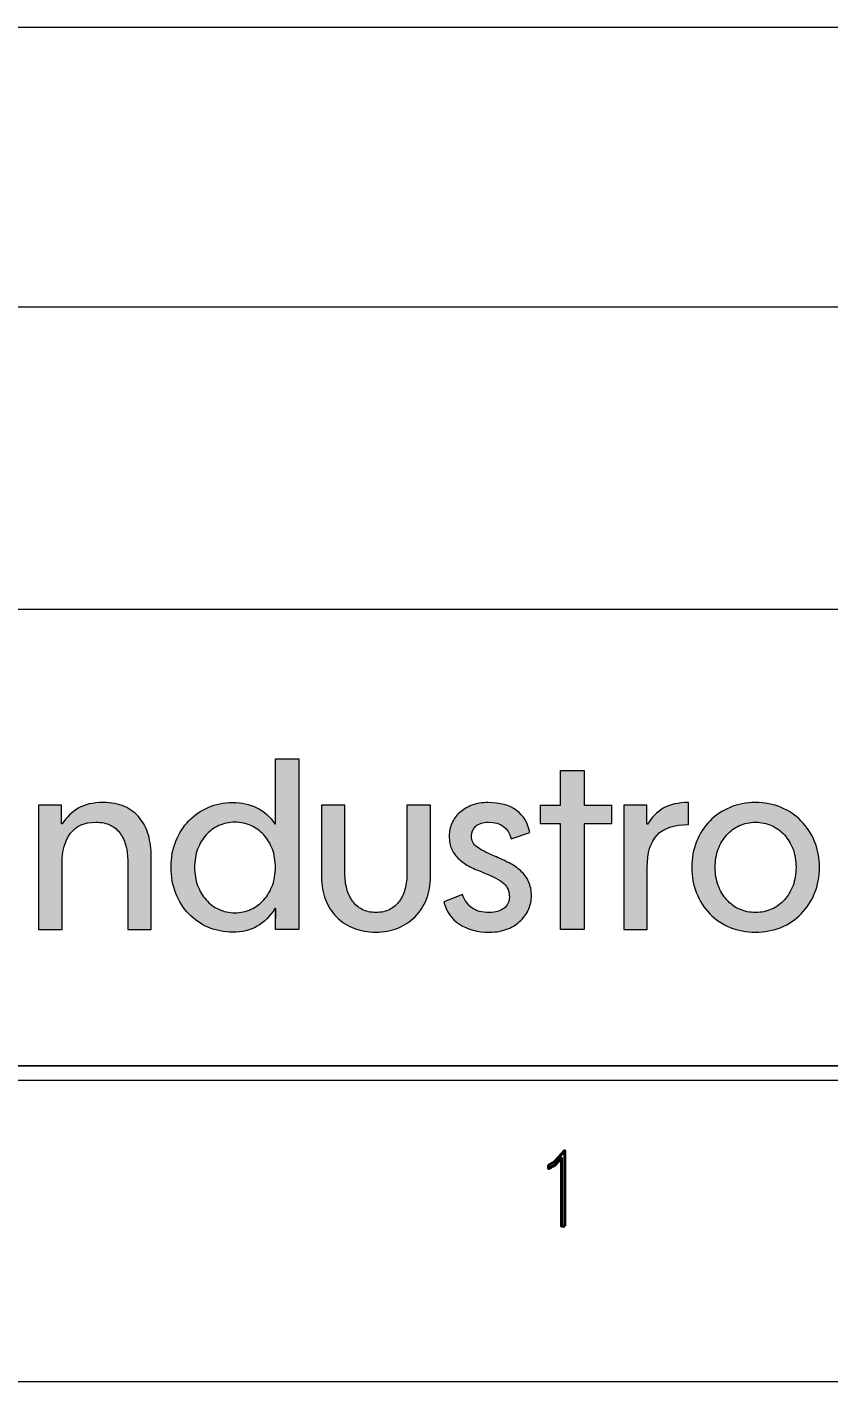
# Model space of a CAD drawing. Header units: millimetres. Extents: x 0 to 560, y 0 to 432.
# Drawn here: x 499.73 to 526.31, y 0 to 44.93 of the extents above; entities that cross this region are included whole.
import ezdxf

# ---------------------------------------------------------------- set-up
doc = ezdxf.new("R2010")
doc.units = ezdxf.units.MM
doc.layers.add('ACOT', color=7, linetype='Continuous')
doc.layers.add('Capa 1', color=7, linetype='Continuous')
doc.styles.add('ROMAND', font='romand', dxfattribs={"height": 0.125})

msp = doc.modelspace()

# ---------------------------------------------------------------- hatches: boundary and pattern name
at = {"lineweight": 18}
h = msp.add_hatch(color=0, dxfattribs=at)
h.dxf.hatch_style = 1
h.paths.add_polyline_path([(518.198, 18.511), (519.109, 18.511), (519.109, 19.125), (518.198, 19.125), (518.198, 20.279), (517.419, 20.279), (517.419, 19.125), (516.752, 19.125), (516.752, 18.511), (517.419, 18.511), (517.419, 15), (518.198, 15)])
h = msp.add_hatch(color=0, dxfattribs=at)
h.dxf.hatch_style = 1
edge = h.paths.add_edge_path()
edge.add_spline(control_points=[(500.89, 16.487), (500.89, 16.869), (500.89, 17.175), (500.89, 17.175), (500.89, 17.611), (500.983, 17.95), (501.168, 18.193)], knot_values=[17, 17, 17, 17, 17.375023, 17.375023, 17.375023, 18.375023, 18.375023, 18.375023, 18.375023], degree=3, periodic=0)
edge.add_spline(control_points=[(501.168, 18.193), (501.355, 18.438), (501.633, 18.56), (502.005, 18.56)], knot_values=[16, 16, 16, 16, 17, 17, 17, 17], degree=3, periodic=0)
edge.add_spline(control_points=[(502.005, 18.56), (502.2, 18.56), (502.363, 18.525), (502.496, 18.458)], knot_values=[15, 15, 15, 15, 16, 16, 16, 16], degree=3, periodic=0)
edge.add_spline(control_points=[(502.496, 18.458), (502.63, 18.389), (502.739, 18.296), (502.823, 18.178)], knot_values=[14, 14, 14, 14, 15, 15, 15, 15], degree=3, periodic=0)
edge.add_spline(control_points=[(502.823, 18.178), (502.907, 18.06), (502.968, 17.922), (503.008, 17.765)], knot_values=[13, 13, 13, 13, 14, 14, 14, 14], degree=3, periodic=0)
edge.add_spline(control_points=[(503.008, 17.765), (503.046, 17.609), (503.066, 17.44), (503.066, 17.262)], knot_values=[12, 12, 12, 12, 13, 13, 13, 13], degree=3, periodic=0)
edge.add_spline(control_points=[(503.066, 17.262), (503.066, 17.262), (503.066, 15), (503.066, 15), (503.066, 15), (503.066, 15), (503.066, 15)], knot_values=[10.99999, 10.99999, 10.99999, 10.99999, 11.99999, 11.99999, 11.99999, 12, 12, 12, 12], degree=3, periodic=0)
edge.add_spline(control_points=[(503.066, 15), (503.066, 15), (503.844, 15), (503.844, 15)], knot_values=[10.00001, 10.00001, 10.00001, 10.00001, 10.99999, 10.99999, 10.99999, 10.99999], degree=3, periodic=0)
edge.add_spline(control_points=[(503.844, 15), (503.844, 15), (503.844, 17.42), (503.844, 17.42)], knot_values=[9.00001, 9.00001, 9.00001, 9.00001, 9.99999, 9.99999, 9.99999, 9.99999], degree=3, periodic=0)
edge.add_spline(control_points=[(503.844, 17.42), (503.844, 17.676), (503.813, 17.915), (503.75, 18.135)], knot_values=[8, 8, 8, 8, 9, 9, 9, 9], degree=3, periodic=0)
edge.add_spline(control_points=[(503.75, 18.135), (503.686, 18.354), (503.59, 18.545), (503.458, 18.704)], knot_values=[7, 7, 7, 7, 8, 8, 8, 8], degree=3, periodic=0)
edge.add_spline(control_points=[(503.458, 18.704), (503.329, 18.864), (503.162, 18.988), (502.96, 19.078)], knot_values=[6, 6, 6, 6, 7, 7, 7, 7], degree=3, periodic=0)
edge.add_spline(control_points=[(502.96, 19.078), (502.757, 19.166), (502.52, 19.212), (502.248, 19.212)], knot_values=[5, 5, 5, 5, 6, 6, 6, 6], degree=3, periodic=0)
edge.add_spline(control_points=[(502.248, 19.212), (501.914, 19.212), (501.639, 19.148), (501.423, 19.023)], knot_values=[4, 4, 4, 4, 5, 5, 5, 5], degree=3, periodic=0)
edge.add_spline(control_points=[(501.423, 19.023), (501.209, 18.897), (501.034, 18.725), (500.898, 18.505)], knot_values=[3, 3, 3, 3, 4, 4, 4, 4], degree=3, periodic=0)
edge.add_spline(control_points=[(500.873, 18.505), (500.873, 18.505), (500.873, 19.125), (500.873, 19.125), (500.873, 19.125), (500.873, 19.125), (500.873, 19.125)], knot_values=[0.99999, 0.99999, 0.99999, 0.99999, 1.99998, 1.99998, 1.99998, 1.99999, 1.99999, 1.99999, 1.99999], degree=3, periodic=0)
edge.add_spline(control_points=[(500.873, 19.125), (500.873, 19.125), (500.11, 19.125), (500.11, 19.125)], knot_values=[0.00001, 0.00001, 0.00001, 0.00001, 0.99999, 0.99999, 0.99999, 0.99999], degree=3, periodic=0)
edge.add_spline(control_points=[(500.11, 19.125), (500.11, 19.125), (500.11, 18.545), (500.11, 17.82)], knot_values=[20.624977, 20.624977, 20.624977, 20.624977, 21, 21, 21, 21], degree=3, periodic=0)
edge.add_spline(control_points=[(500.11, 17.82), (500.11, 17.095), (500.11, 16.224), (500.11, 15.644)], knot_values=[20.249985, 20.249985, 20.249985, 20.249985, 20.624977, 20.624977, 20.624977, 20.624977], degree=3, periodic=0)
edge.add_spline(control_points=[(500.11, 15.644), (500.11, 15.499), (500.11, 15.372), (500.11, 15.27)], knot_values=[20.156237, 20.156237, 20.156237, 20.156237, 20.249985, 20.249985, 20.249985, 20.249985], degree=3, periodic=0)
edge.add_spline(control_points=[(500.11, 15.27), (500.11, 15.168), (500.11, 15.091), (500.11, 15.046)], knot_values=[20.062489, 20.062489, 20.062489, 20.062489, 20.156237, 20.156237, 20.156237, 20.156237], degree=3, periodic=0)
edge.add_spline(control_points=[(500.11, 15), (500.11, 15), (500.11, 15), (500.11, 15), (500.11, 15), (500.11, 15), (500.11, 15)], knot_values=[19.998037, 19.998037, 19.998037, 19.998037, 20.000468, 20.000468, 20.000468, 20.002431, 20.002431, 20.002431, 20.002431], degree=3, periodic=0)
edge.add_spline(control_points=[(500.144, 15), (500.176, 15), (500.228, 15), (500.291, 15)], knot_values=[19.687496, 19.687496, 19.687496, 19.687496, 19.874992, 19.874992, 19.874992, 19.874992], degree=3, periodic=0)
edge.add_spline(control_points=[(500.291, 15), (500.354, 15), (500.427, 15), (500.5, 15)], knot_values=[19.5, 19.5, 19.5, 19.5, 19.687496, 19.687496, 19.687496, 19.687496], degree=3, periodic=0)
edge.add_spline(control_points=[(500.5, 15), (500.573, 15), (500.646, 15), (500.709, 15)], knot_values=[19.312504, 19.312504, 19.312504, 19.312504, 19.5, 19.5, 19.5, 19.5], degree=3, periodic=0)
edge.add_spline(control_points=[(500.709, 15), (500.772, 15), (500.824, 15), (500.856, 15)], knot_values=[19.125007, 19.125007, 19.125007, 19.125007, 19.312504, 19.312504, 19.312504, 19.312504], degree=3, periodic=0)
edge.add_spline(control_points=[(500.89, 15), (500.89, 15), (500.89, 15), (500.89, 15), (500.89, 15), (500.89, 15), (500.89, 15)], knot_values=[18.999033, 18.999033, 18.999033, 18.999033, 19.003926, 19.003926, 19.003926, 19.004893, 19.004893, 19.004893, 19.004893], degree=3, periodic=0)
edge.add_spline(control_points=[(500.89, 15.024), (500.89, 15.048), (500.89, 15.089), (500.89, 15.142)], knot_values=[18.843763, 18.843763, 18.843763, 18.843763, 18.937511, 18.937511, 18.937511, 18.937511], degree=3, periodic=0)
edge.add_spline(control_points=[(500.89, 15.142), (500.89, 15.196), (500.89, 15.263), (500.89, 15.34)], knot_values=[18.750015, 18.750015, 18.750015, 18.750015, 18.843763, 18.843763, 18.843763, 18.843763], degree=3, periodic=0)
edge.add_spline(control_points=[(500.89, 15.34), (500.89, 15.645), (500.89, 16.104), (500.89, 16.487)], knot_values=[18.375023, 18.375023, 18.375023, 18.375023, 18.750015, 18.750015, 18.750015, 18.750015], degree=3, periodic=0)
h = msp.add_hatch(color=0, dxfattribs=at)
h.dxf.hatch_style = 1
edge = h.paths.add_edge_path()
edge.add_spline(control_points=[(513.724, 18.103), (513.724, 17.93), (513.751, 17.782), (513.808, 17.66)], knot_values=[11, 11, 11, 11, 12, 12, 12, 12], degree=3, periodic=0)
edge.add_spline(control_points=[(513.808, 17.66), (513.868, 17.536), (513.947, 17.428), (514.05, 17.333)], knot_values=[10, 10, 10, 10, 11, 11, 11, 11], degree=3, periodic=0)
edge.add_spline(control_points=[(514.05, 17.333), (514.152, 17.238), (514.274, 17.156), (514.415, 17.085)], knot_values=[9, 9, 9, 9, 10, 10, 10, 10], degree=3, periodic=0)
edge.add_spline(control_points=[(514.415, 17.085), (514.555, 17.015), (514.708, 16.949), (514.87, 16.885)], knot_values=[8, 8, 8, 8, 9, 9, 9, 9], degree=3, periodic=0)
edge.add_spline(control_points=[(514.87, 16.885), (515.028, 16.822), (515.162, 16.763), (515.27, 16.703)], knot_values=[7, 7, 7, 7, 8, 8, 8, 8], degree=3, periodic=0)
edge.add_spline(control_points=[(515.27, 16.703), (515.382, 16.647), (515.469, 16.587), (515.533, 16.528)], knot_values=[6, 6, 6, 6, 7, 7, 7, 7], degree=3, periodic=0)
edge.add_spline(control_points=[(515.533, 16.528), (515.599, 16.467), (515.648, 16.401), (515.675, 16.327)], knot_values=[5, 5, 5, 5, 6, 6, 6, 6], degree=3, periodic=0)
edge.add_spline(control_points=[(515.675, 16.327), (515.704, 16.254), (515.72, 16.17), (515.72, 16.075)], knot_values=[4, 4, 4, 4, 5, 5, 5, 5], degree=3, periodic=0)
edge.add_spline(control_points=[(515.72, 16.075), (515.72, 15.913), (515.657, 15.788), (515.533, 15.703)], knot_values=[3, 3, 3, 3, 4, 4, 4, 4], degree=3, periodic=0)
edge.add_spline(control_points=[(515.533, 15.703), (515.412, 15.617), (515.257, 15.571), (515.067, 15.565)], knot_values=[2, 2, 2, 2, 3, 3, 3, 3], degree=3, periodic=0)
edge.add_spline(control_points=[(515.067, 15.565), (514.811, 15.565), (514.613, 15.617), (514.477, 15.718)], knot_values=[1, 1, 1, 1, 2, 2, 2, 2], degree=3, periodic=0)
edge.add_spline(control_points=[(514.477, 15.718), (514.341, 15.82), (514.236, 15.969), (514.163, 16.162)], knot_values=[0, 0, 0, 0, 1, 1, 1, 1], degree=3, periodic=0)
edge.add_spline(control_points=[(514.163, 16.162), (514.163, 16.162), (513.542, 15.918), (513.542, 15.918)], knot_values=[34.00001, 34.00001, 34.00001, 34.00001, 34.99999, 34.99999, 34.99999, 34.99999], degree=3, periodic=0)
edge.add_spline(control_points=[(513.542, 15.918), (513.622, 15.605), (513.796, 15.359), (514.065, 15.18)], knot_values=[33, 33, 33, 33, 34, 34, 34, 34], degree=3, periodic=0)
edge.add_spline(control_points=[(514.065, 15.18), (514.335, 15.001), (514.664, 14.913), (515.05, 14.913)], knot_values=[32, 32, 32, 32, 33, 33, 33, 33], degree=3, periodic=0)
edge.add_spline(control_points=[(515.05, 14.913), (515.287, 14.913), (515.492, 14.949), (515.668, 15.023)], knot_values=[31, 31, 31, 31, 32, 32, 32, 32], degree=3, periodic=0)
edge.add_spline(control_points=[(515.668, 15.023), (515.843, 15.096), (515.988, 15.19), (516.103, 15.305)], knot_values=[30, 30, 30, 30, 31, 31, 31, 31], degree=3, periodic=0)
edge.add_spline(control_points=[(516.103, 15.305), (516.219, 15.421), (516.306, 15.55), (516.363, 15.69)], knot_values=[29, 29, 29, 29, 30, 30, 30, 30], degree=3, periodic=0)
edge.add_spline(control_points=[(516.363, 15.69), (516.419, 15.833), (516.45, 15.971), (516.45, 16.107)], knot_values=[28, 28, 28, 28, 29, 29, 29, 29], degree=3, periodic=0)
edge.add_spline(control_points=[(516.45, 16.107), (516.45, 16.297), (516.418, 16.457), (516.355, 16.59)], knot_values=[27, 27, 27, 27, 28, 28, 28, 28], degree=3, periodic=0)
edge.add_spline(control_points=[(516.355, 16.59), (516.293, 16.725), (516.207, 16.842), (516.096, 16.945)], knot_values=[26, 26, 26, 26, 27, 27, 27, 27], degree=3, periodic=0)
edge.add_spline(control_points=[(516.096, 16.945), (515.985, 17.047), (515.857, 17.136), (515.707, 17.212)], knot_values=[25, 25, 25, 25, 26, 26, 26, 26], degree=3, periodic=0)
edge.add_spline(control_points=[(515.707, 17.212), (515.558, 17.287), (515.397, 17.362), (515.224, 17.435)], knot_values=[24, 24, 24, 24, 25, 25, 25, 25], degree=3, periodic=0)
edge.add_spline(control_points=[(515.224, 17.435), (514.957, 17.548), (514.763, 17.651), (514.642, 17.738)], knot_values=[23, 23, 23, 23, 24, 24, 24, 24], degree=3, periodic=0)
edge.add_spline(control_points=[(514.642, 17.738), (514.522, 17.825), (514.46, 17.949), (514.46, 18.111)], knot_values=[22, 22, 22, 22, 23, 23, 23, 23], degree=3, periodic=0)
edge.add_spline(control_points=[(514.46, 18.111), (514.46, 18.231), (514.51, 18.335), (514.607, 18.425)], knot_values=[21, 21, 21, 21, 22, 22, 22, 22], degree=3, periodic=0)
edge.add_spline(control_points=[(514.607, 18.425), (514.704, 18.515), (514.844, 18.558), (515.028, 18.558)], knot_values=[20, 20, 20, 20, 21, 21, 21, 21], degree=3, periodic=0)
edge.add_spline(control_points=[(515.028, 18.558), (515.437, 18.558), (515.688, 18.376), (515.782, 18.008)], knot_values=[19, 19, 19, 19, 20, 20, 20, 20], degree=3, periodic=0)
edge.add_spline(control_points=[(515.782, 18.008), (515.782, 18.008), (516.395, 18.22), (516.395, 18.22)], knot_values=[18.00001, 18.00001, 18.00001, 18.00001, 19, 19, 19, 19], degree=3, periodic=0)
edge.add_spline(control_points=[(516.395, 18.22), (516.337, 18.535), (516.19, 18.779), (515.955, 18.951)], knot_values=[17, 17, 17, 17, 18, 18, 18, 18], degree=3, periodic=0)
edge.add_spline(control_points=[(515.955, 18.951), (515.72, 19.125), (515.405, 19.211), (515.012, 19.211)], knot_values=[16, 16, 16, 16, 17, 17, 17, 17], degree=3, periodic=0)
edge.add_spline(control_points=[(515.012, 19.211), (514.813, 19.211), (514.634, 19.18), (514.477, 19.122)], knot_values=[15, 15, 15, 15, 16, 16, 16, 16], degree=3, periodic=0)
edge.add_spline(control_points=[(514.477, 19.122), (514.32, 19.061), (514.185, 18.98), (514.072, 18.882)], knot_values=[14, 14, 14, 14, 15, 15, 15, 15], degree=3, periodic=0)
edge.add_spline(control_points=[(514.072, 18.882), (513.961, 18.781), (513.874, 18.664), (513.813, 18.526)], knot_values=[13, 13, 13, 13, 14, 14, 14, 14], degree=3, periodic=0)
edge.add_spline(control_points=[(513.813, 18.526), (513.753, 18.392), (513.724, 18.25), (513.724, 18.103)], knot_values=[12, 12, 12, 12, 13, 13, 13, 13], degree=3, periodic=0)
edge = h.paths.add_edge_path()
edge.add_spline(control_points=[(512.324, 19.125), (512.324, 19.125), (512.324, 16.862), (512.324, 16.862)], knot_values=[10.00001, 10.00001, 10.00001, 10.00001, 10.99999, 10.99999, 10.99999, 10.99999], degree=3, periodic=0)
edge.add_spline(control_points=[(512.324, 16.862), (512.324, 16.683), (512.305, 16.515), (512.263, 16.359)], knot_values=[9, 9, 9, 9, 10, 10, 10, 10], degree=3, periodic=0)
edge.add_spline(control_points=[(512.263, 16.359), (512.22, 16.2), (512.158, 16.064), (512.074, 15.947)], knot_values=[8, 8, 8, 8, 9, 9, 9, 9], degree=3, periodic=0)
edge.add_spline(control_points=[(512.074, 15.947), (511.99, 15.828), (511.884, 15.734), (511.756, 15.667)], knot_values=[7, 7, 7, 7, 8, 8, 8, 8], degree=3, periodic=0)
edge.add_spline(control_points=[(511.756, 15.667), (511.627, 15.6), (511.473, 15.565), (511.296, 15.565)], knot_values=[6, 6, 6, 6, 7, 7, 7, 7], degree=3, periodic=0)
edge.add_spline(control_points=[(511.296, 15.565), (511.119, 15.565), (510.964, 15.6), (510.836, 15.667)], knot_values=[5, 5, 5, 5, 6, 6, 6, 6], degree=3, periodic=0)
edge.add_spline(control_points=[(510.836, 15.667), (510.708, 15.734), (510.601, 15.828), (510.518, 15.947)], knot_values=[4, 4, 4, 4, 5, 5, 5, 5], degree=3, periodic=0)
edge.add_spline(control_points=[(510.518, 15.947), (510.434, 16.064), (510.371, 16.2), (510.329, 16.359)], knot_values=[3, 3, 3, 3, 4, 4, 4, 4], degree=3, periodic=0)
edge.add_spline(control_points=[(510.329, 16.359), (510.287, 16.515), (510.267, 16.683), (510.267, 16.862)], knot_values=[2, 2, 2, 2, 3, 3, 3, 3], degree=3, periodic=0)
edge.add_spline(control_points=[(510.267, 16.862), (510.267, 16.862), (510.267, 19.125), (510.267, 19.125), (510.267, 19.125), (510.267, 19.125), (510.267, 19.125)], knot_values=[0.99999, 0.99999, 0.99999, 0.99999, 1.99999, 1.99999, 1.99999, 2, 2, 2, 2], degree=3, periodic=0)
edge.add_spline(control_points=[(510.267, 19.125), (510.267, 19.125), (509.488, 19.125), (509.488, 19.125)], knot_values=[0.00001, 0.00001, 0.00001, 0.00001, 0.99999, 0.99999, 0.99999, 0.99999], degree=3, periodic=0)
edge.add_spline(control_points=[(509.488, 19.125), (509.488, 19.125), (509.488, 16.743), (509.488, 16.743)], knot_values=[21.00001, 21.00001, 21.00001, 21.00001, 21.99999, 21.99999, 21.99999, 21.99999], degree=3, periodic=0)
edge.add_spline(control_points=[(509.488, 16.743), (509.488, 16.465), (509.534, 16.216), (509.621, 15.993)], knot_values=[20, 20, 20, 20, 21, 21, 21, 21], degree=3, periodic=0)
edge.add_spline(control_points=[(509.621, 15.993), (509.711, 15.77), (509.835, 15.577), (509.996, 15.415)], knot_values=[19, 19, 19, 19, 20, 20, 20, 20], degree=3, periodic=0)
edge.add_spline(control_points=[(509.996, 15.415), (510.154, 15.253), (510.345, 15.13), (510.565, 15.043)], knot_values=[18, 18, 18, 18, 19, 19, 19, 19], degree=3, periodic=0)
edge.add_spline(control_points=[(510.565, 15.043), (510.786, 14.957), (511.025, 14.913), (511.288, 14.913)], knot_values=[17, 17, 17, 17, 18, 18, 18, 18], degree=3, periodic=0)
edge.add_spline(control_points=[(511.288, 14.913), (511.556, 14.913), (511.799, 14.957), (512.019, 15.047)], knot_values=[16, 16, 16, 16, 17, 17, 17, 17], degree=3, periodic=0)
edge.add_spline(control_points=[(512.019, 15.047), (512.239, 15.136), (512.43, 15.262), (512.593, 15.423)], knot_values=[15, 15, 15, 15, 16, 16, 16, 16], degree=3, periodic=0)
edge.add_spline(control_points=[(512.593, 15.423), (512.755, 15.585), (512.88, 15.779), (512.969, 16.005)], knot_values=[14, 14, 14, 14, 15, 15, 15, 15], degree=3, periodic=0)
edge.add_spline(control_points=[(512.969, 16.005), (513.059, 16.23), (513.103, 16.482), (513.103, 16.76)], knot_values=[13, 13, 13, 13, 14, 14, 14, 14], degree=3, periodic=0)
edge.add_spline(control_points=[(513.103, 16.76), (513.103, 16.76), (513.103, 19.125), (513.103, 19.125), (513.103, 19.125), (513.103, 19.125), (513.103, 19.125)], knot_values=[11.99999, 11.99999, 11.99999, 11.99999, 12.99999, 12.99999, 12.99999, 13, 13, 13, 13], degree=3, periodic=0)
edge.add_spline(control_points=[(513.103, 19.125), (513.103, 19.125), (512.324, 19.125), (512.324, 19.125)], knot_values=[11.00001, 11.00001, 11.00001, 11.00001, 11.99999, 11.99999, 11.99999, 11.99999], degree=3, periodic=0)
h = msp.add_hatch(color=0, dxfattribs=at)
h.dxf.hatch_style = 1
edge = h.paths.add_edge_path()
edge.add_spline(control_points=[(519.511, 19.125), (519.511, 19.125), (519.511, 18.545), (519.511, 17.82)], knot_values=[10.624977, 10.624977, 10.624977, 10.624977, 11, 11, 11, 11], degree=3, periodic=0)
edge.add_spline(control_points=[(519.511, 17.82), (519.511, 17.095), (519.511, 16.224), (519.511, 15.644)], knot_values=[10.249985, 10.249985, 10.249985, 10.249985, 10.624977, 10.624977, 10.624977, 10.624977], degree=3, periodic=0)
edge.add_spline(control_points=[(519.511, 15.644), (519.511, 15.499), (519.511, 15.372), (519.511, 15.27)], knot_values=[10.156237, 10.156237, 10.156237, 10.156237, 10.249985, 10.249985, 10.249985, 10.249985], degree=3, periodic=0)
edge.add_spline(control_points=[(519.511, 15.27), (519.511, 15.168), (519.511, 15.091), (519.511, 15.046)], knot_values=[10.062489, 10.062489, 10.062489, 10.062489, 10.156237, 10.156237, 10.156237, 10.156237], degree=3, periodic=0)
edge.add_spline(control_points=[(519.511, 15), (519.511, 15), (519.511, 15), (519.511, 15), (519.511, 15), (519.511, 15), (519.511, 15)], knot_values=[9.998037, 9.998037, 9.998037, 9.998037, 10.000468, 10.000468, 10.000468, 10.002431, 10.002431, 10.002431, 10.002431], degree=3, periodic=0)
edge.add_spline(control_points=[(519.524, 15), (519.529, 15), (519.536, 15), (519.544, 15)], knot_values=[9.874992, 9.874992, 9.874992, 9.874992, 9.921867, 9.921867, 9.921867, 9.921867], degree=3, periodic=0)
edge.add_spline(control_points=[(519.544, 15), (519.576, 15), (519.628, 15), (519.691, 15)], knot_values=[9.687496, 9.687496, 9.687496, 9.687496, 9.874992, 9.874992, 9.874992, 9.874992], degree=3, periodic=0)
edge.add_spline(control_points=[(519.691, 15), (519.754, 15), (519.827, 15), (519.9, 15)], knot_values=[9.5, 9.5, 9.5, 9.5, 9.687496, 9.687496, 9.687496, 9.687496], degree=3, periodic=0)
edge.add_spline(control_points=[(519.9, 15), (519.972, 15), (520.045, 15), (520.108, 15)], knot_values=[9.312504, 9.312504, 9.312504, 9.312504, 9.5, 9.5, 9.5, 9.5], degree=3, periodic=0)
edge.add_spline(control_points=[(520.108, 15), (520.171, 15), (520.223, 15), (520.255, 15)], knot_values=[9.125007, 9.125007, 9.125007, 9.125007, 9.312504, 9.312504, 9.312504, 9.312504], degree=3, periodic=0)
edge.add_spline(control_points=[(520.288, 15), (520.288, 15), (520.288, 15), (520.288, 15), (520.288, 15), (520.288, 15), (520.288, 15)], knot_values=[8.999033, 8.999033, 8.999033, 8.999033, 9.003926, 9.003926, 9.003926, 9.004893, 9.004893, 9.004893, 9.004893], degree=3, periodic=0)
edge.add_spline(control_points=[(520.288, 15.023), (520.288, 15.045), (520.288, 15.084), (520.288, 15.135)], knot_values=[8.843763, 8.843763, 8.843763, 8.843763, 8.937511, 8.937511, 8.937511, 8.937511], degree=3, periodic=0)
edge.add_spline(control_points=[(520.288, 15.135), (520.288, 15.186), (520.288, 15.25), (520.288, 15.322)], knot_values=[8.750015, 8.750015, 8.750015, 8.750015, 8.843763, 8.843763, 8.843763, 8.843763], degree=3, periodic=0)
edge.add_spline(control_points=[(520.288, 15.322), (520.288, 15.613), (520.288, 16.049), (520.288, 16.412)], knot_values=[8.375023, 8.375023, 8.375023, 8.375023, 8.750015, 8.750015, 8.750015, 8.750015], degree=3, periodic=0)
edge.add_spline(control_points=[(520.288, 16.412), (520.288, 16.775), (520.288, 17.065), (520.288, 17.065), (520.288, 17.544), (520.397, 17.898), (520.614, 18.132)], knot_values=[7, 7, 7, 7, 7.375023, 7.375023, 7.375023, 8.375023, 8.375023, 8.375023, 8.375023], degree=3, periodic=0)
edge.add_spline(control_points=[(520.614, 18.132), (520.831, 18.365), (521.178, 18.481), (521.656, 18.481)], knot_values=[6, 6, 6, 6, 7, 7, 7, 7], degree=3, periodic=0)
edge.add_spline(control_points=[(521.656, 18.481), (521.656, 18.481), (521.656, 19.212), (521.656, 19.212)], knot_values=[5.00001, 5.00001, 5.00001, 5.00001, 6, 6, 6, 6], degree=3, periodic=0)
edge.add_spline(control_points=[(521.656, 19.212), (521.315, 19.212), (521.037, 19.148), (520.822, 19.023)], knot_values=[4, 4, 4, 4, 5, 5, 5, 5], degree=3, periodic=0)
edge.add_spline(control_points=[(520.822, 19.023), (520.608, 18.897), (520.432, 18.719), (520.296, 18.49)], knot_values=[3, 3, 3, 3, 4, 4, 4, 4], degree=3, periodic=0)
edge.add_spline(control_points=[(520.296, 18.49), (520.296, 18.49), (520.272, 18.49), (520.272, 18.49), (520.272, 18.49), (520.272, 18.49), (520.272, 18.49)], knot_values=[1.99999, 1.99999, 1.99999, 1.99999, 2.99999, 2.99999, 2.99999, 3, 3, 3, 3], degree=3, periodic=0)
edge.add_spline(control_points=[(520.272, 18.49), (520.272, 18.49), (520.272, 19.125), (520.272, 19.125), (520.272, 19.125), (520.272, 19.125), (520.272, 19.125)], knot_values=[0.99999, 0.99999, 0.99999, 0.99999, 1.99998, 1.99998, 1.99998, 1.99999, 1.99999, 1.99999, 1.99999], degree=3, periodic=0)
edge.add_spline(control_points=[(520.272, 19.125), (520.272, 19.125), (519.511, 19.125), (519.511, 19.125)], knot_values=[0.00001, 0.00001, 0.00001, 0.00001, 0.99999, 0.99999, 0.99999, 0.99999], degree=3, periodic=0)
h = msp.add_hatch(color=0, dxfattribs=at)
h.dxf.hatch_style = 1
edge = h.paths.add_edge_path()
edge.add_spline(control_points=[(522.363, 18.598), (522.174, 18.404), (522.028, 18.176), (521.923, 17.915)], knot_values=[5, 5, 5, 5, 6, 6, 6, 6], degree=3, periodic=0)
edge.add_spline(control_points=[(521.923, 17.915), (521.818, 17.652), (521.766, 17.37), (521.766, 17.065)], knot_values=[4, 4, 4, 4, 5, 5, 5, 5], degree=3, periodic=0)
edge.add_spline(control_points=[(521.766, 17.065), (521.766, 16.757), (521.818, 16.471), (521.923, 16.209)], knot_values=[3, 3, 3, 3, 4, 4, 4, 4], degree=3, periodic=0)
edge.add_spline(control_points=[(521.923, 16.209), (522.028, 15.949), (522.174, 15.719), (522.363, 15.525)], knot_values=[2, 2, 2, 2, 3, 3, 3, 3], degree=3, periodic=0)
edge.add_spline(control_points=[(522.363, 15.525), (522.552, 15.331), (522.775, 15.181), (523.034, 15.073)], knot_values=[1, 1, 1, 1, 2, 2, 2, 2], degree=3, periodic=0)
edge.add_spline(control_points=[(523.034, 15.073), (523.294, 14.966), (523.575, 14.913), (523.88, 14.913)], knot_values=[0, 0, 0, 0, 1, 1, 1, 1], degree=3, periodic=0)
edge.add_spline(control_points=[(523.88, 14.913), (524.183, 14.913), (524.466, 14.966), (524.725, 15.073)], knot_values=[15, 15, 15, 15, 16, 16, 16, 16], degree=3, periodic=0)
edge.add_spline(control_points=[(524.725, 15.073), (524.984, 15.181), (525.207, 15.331), (525.395, 15.525)], knot_values=[14, 14, 14, 14, 15, 15, 15, 15], degree=3, periodic=0)
edge.add_spline(control_points=[(525.395, 15.525), (525.585, 15.719), (525.733, 15.949), (525.84, 16.209)], knot_values=[13, 13, 13, 13, 14, 14, 14, 14], degree=3, periodic=0)
edge.add_spline(control_points=[(525.84, 16.209), (525.948, 16.471), (526.002, 16.757), (526.002, 17.065)], knot_values=[12, 12, 12, 12, 13, 13, 13, 13], degree=3, periodic=0)
edge.add_spline(control_points=[(526.002, 17.065), (526.002, 17.37), (525.948, 17.652), (525.84, 17.915)], knot_values=[11, 11, 11, 11, 12, 12, 12, 12], degree=3, periodic=0)
edge.add_spline(control_points=[(525.84, 17.915), (525.733, 18.176), (525.585, 18.404), (525.395, 18.598)], knot_values=[10, 10, 10, 10, 11, 11, 11, 11], degree=3, periodic=0)
edge.add_spline(control_points=[(525.395, 18.598), (525.207, 18.792), (524.984, 18.943), (524.725, 19.051)], knot_values=[9, 9, 9, 9, 10, 10, 10, 10], degree=3, periodic=0)
edge.add_spline(control_points=[(524.725, 19.051), (524.466, 19.157), (524.183, 19.211), (523.88, 19.211)], knot_values=[8, 8, 8, 8, 9, 9, 9, 9], degree=3, periodic=0)
edge.add_spline(control_points=[(523.88, 19.211), (523.575, 19.211), (523.294, 19.157), (523.034, 19.051)], knot_values=[7, 7, 7, 7, 8, 8, 8, 8], degree=3, periodic=0)
edge.add_spline(control_points=[(523.034, 19.051), (522.775, 18.943), (522.552, 18.792), (522.363, 18.598)], knot_values=[6, 6, 6, 6, 7, 7, 7, 7], degree=3, periodic=0)
edge = h.paths.add_edge_path(flags=16)
edge.add_spline(control_points=[(525.122, 17.668), (525.189, 17.486), (525.222, 17.285), (525.222, 17.065), (525.222, 16.845), (525.189, 16.646), (525.122, 16.462)], knot_values=[3, 3, 3, 3, 4, 4, 4, 5, 5, 5, 5], degree=3, periodic=0)
edge.add_spline(control_points=[(525.122, 16.462), (525.053, 16.277), (524.958, 16.118), (524.837, 15.985)], knot_values=[2, 2, 2, 2, 3, 3, 3, 3], degree=3, periodic=0)
edge.add_spline(control_points=[(524.414, 15.675), (524.252, 15.602), (524.073, 15.565), (523.88, 15.565)], knot_values=[0, 0, 0, 0, 1, 1, 1, 1], degree=3, periodic=0)
edge.add_spline(control_points=[(523.88, 15.565), (523.69, 15.565), (523.514, 15.602), (523.349, 15.675)], knot_values=[15, 15, 15, 15, 16, 16, 16, 16], degree=3, periodic=0)
edge.add_spline(control_points=[(522.924, 15.985), (522.807, 16.118), (522.713, 16.277), (522.645, 16.462)], knot_values=[13, 13, 13, 13, 14, 14, 14, 14], degree=3, periodic=0)
edge.add_spline(control_points=[(522.645, 16.462), (522.577, 16.646), (522.544, 16.845), (522.544, 17.065), (522.544, 17.285), (522.577, 17.486), (522.645, 17.668)], knot_values=[11, 11, 11, 11, 12, 12, 12, 13, 13, 13, 13], degree=3, periodic=0)
edge.add_spline(control_points=[(522.645, 17.668), (522.713, 17.848), (522.807, 18.006), (522.924, 18.138)], knot_values=[10, 10, 10, 10, 11, 11, 11, 11], degree=3, periodic=0)
edge.add_spline(control_points=[(523.349, 18.45), (523.514, 18.524), (523.69, 18.558), (523.88, 18.558)], knot_values=[8, 8, 8, 8, 9, 9, 9, 9], degree=3, periodic=0)
edge.add_spline(control_points=[(523.88, 18.558), (524.073, 18.558), (524.252, 18.524), (524.414, 18.45)], knot_values=[7, 7, 7, 7, 8, 8, 8, 8], degree=3, periodic=0)
edge.add_spline(control_points=[(524.837, 18.138), (524.958, 18.006), (525.053, 17.848), (525.122, 17.668)], knot_values=[5, 5, 5, 5, 6, 6, 6, 6], degree=3, periodic=0)
at = {"layer": 'ACOT', "lineweight": 18}
h = msp.add_hatch(color=0, dxfattribs=at)
h.dxf.hatch_style = 1
edge = h.paths.add_edge_path()
edge.add_spline(control_points=[(508.741, 15), (508.741, 15), (508.741, 20.658), (508.741, 20.658)], knot_values=[16, 16, 16, 16, 17, 17, 17, 17], degree=3, periodic=0)
edge.add_spline(control_points=[(508.741, 20.658), (508.741, 20.658), (507.962, 20.658), (507.962, 20.658)], knot_values=[15.00001, 15.00001, 15.00001, 15.00001, 16, 16, 16, 16], degree=3, periodic=0)
edge.add_spline(control_points=[(507.962, 20.658), (507.962, 20.658), (507.962, 18.867), (507.962, 18.55)], knot_values=[14.088223, 14.088223, 14.088223, 14.088223, 14.99999, 14.99999, 14.99999, 14.99999], degree=3, periodic=0)
edge.add_spline(control_points=[(507.962, 18.55), (507.962, 18.52), (507.962, 18.503), (507.962, 18.503)], knot_values=[14.00001, 14.00001, 14.00001, 14.00001, 14.088223, 14.088223, 14.088223, 14.088223], degree=3, periodic=0)
edge.add_line((507.962, 18.503), (507.939, 18.503))
edge.add_spline(control_points=[(507.939, 18.503), (507.787, 18.74), (507.59, 18.917), (507.346, 19.035)], knot_values=[12, 12, 12, 12, 13, 13, 13, 13], degree=3, periodic=0)
edge.add_spline(control_points=[(507.346, 19.035), (507.102, 19.153), (506.834, 19.211), (506.541, 19.211)], knot_values=[11, 11, 11, 11, 12, 12, 12, 12], degree=3, periodic=0)
edge.add_spline(control_points=[(506.541, 19.211), (506.252, 19.211), (505.983, 19.157), (505.734, 19.051)], knot_values=[10, 10, 10, 10, 11, 11, 11, 11], degree=3, periodic=0)
edge.add_spline(control_points=[(505.734, 19.051), (505.486, 18.943), (505.271, 18.796), (505.09, 18.606)], knot_values=[9, 9, 9, 9, 10, 10, 10, 10], degree=3, periodic=0)
edge.add_spline(control_points=[(505.09, 18.606), (504.909, 18.417), (504.766, 18.193), (504.661, 17.932)], knot_values=[8, 8, 8, 8, 9, 9, 9, 9], degree=3, periodic=0)
edge.add_spline(control_points=[(504.661, 17.932), (504.557, 17.669), (504.505, 17.38), (504.505, 17.065)], knot_values=[7, 7, 7, 7, 8, 8, 8, 8], degree=3, periodic=0)
edge.add_spline(control_points=[(504.505, 17.065), (504.505, 16.752), (504.557, 16.462), (504.661, 16.199)], knot_values=[6, 6, 6, 6, 7, 7, 7, 7], degree=3, periodic=0)
edge.add_spline(control_points=[(504.661, 16.199), (504.766, 15.933), (504.91, 15.705), (505.093, 15.519)], knot_values=[5, 5, 5, 5, 6, 6, 6, 6], degree=3, periodic=0)
edge.add_spline(control_points=[(505.093, 15.519), (505.277, 15.329), (505.492, 15.181), (505.742, 15.073)], knot_values=[4, 4, 4, 4, 5, 5, 5, 5], degree=3, periodic=0)
edge.add_spline(control_points=[(505.742, 15.073), (505.991, 14.966), (506.26, 14.913), (506.548, 14.913)], knot_values=[3, 3, 3, 3, 4, 4, 4, 4], degree=3, periodic=0)
edge.add_spline(control_points=[(506.548, 14.913), (506.863, 14.913), (507.132, 14.978), (507.356, 15.108)], knot_values=[2, 2, 2, 2, 3, 3, 3, 3], degree=3, periodic=0)
edge.add_spline(control_points=[(507.356, 15.108), (507.583, 15.239), (507.778, 15.436), (507.948, 15.698)], knot_values=[1, 1, 1, 1, 2, 2, 2, 2], degree=3, periodic=0)
edge.add_line((507.948, 15.698), (507.969, 15.698))
edge.add_line((507.969, 15.698), (507.969, 15.354))
edge.add_spline(control_points=[(507.969, 15.508), (507.969, 15.301), (507.969, 15), (507.969, 15)], knot_values=[18.000018, 18.000018, 18.000018, 18.000018, 18.65736, 18.65736, 18.65736, 18.65736], degree=3, periodic=0)
edge.add_spline(control_points=[(507.969, 15), (507.969, 15), (508.741, 15), (508.741, 15)], knot_values=[17, 17, 17, 17, 17.999982, 17.999982, 17.999982, 17.999982], degree=3, periodic=0)
edge = h.paths.add_edge_path(flags=16)
edge.add_spline(control_points=[(507.861, 17.668), (507.928, 17.486), (507.962, 17.285), (507.962, 17.065), (507.962, 16.845), (507.928, 16.646), (507.861, 16.462)], knot_values=[3, 3, 3, 3, 4, 4, 4, 5, 5, 5, 5], degree=3, periodic=0)
edge.add_spline(control_points=[(507.861, 16.462), (507.792, 16.277), (507.697, 16.118), (507.577, 15.985)], knot_values=[2, 2, 2, 2, 3, 3, 3, 3], degree=3, periodic=0)
edge.add_spline(control_points=[(507.577, 15.985), (507.458, 15.852), (507.315, 15.747), (507.152, 15.672)], knot_values=[1, 1, 1, 1, 2, 2, 2, 2], degree=3, periodic=0)
edge.add_spline(control_points=[(507.152, 15.672), (506.99, 15.595), (506.813, 15.557), (506.619, 15.557)], knot_values=[0, 0, 0, 0, 1, 1, 1, 1], degree=3, periodic=0)
edge.add_spline(control_points=[(506.619, 15.557), (506.429, 15.557), (506.253, 15.595), (506.088, 15.672)], knot_values=[15, 15, 15, 15, 16, 16, 16, 16], degree=3, periodic=0)
edge.add_spline(control_points=[(506.088, 15.672), (505.923, 15.747), (505.781, 15.852), (505.664, 15.985)], knot_values=[14, 14, 14, 14, 15, 15, 15, 15], degree=3, periodic=0)
edge.add_spline(control_points=[(505.664, 15.985), (505.546, 16.118), (505.453, 16.277), (505.384, 16.462)], knot_values=[13, 13, 13, 13, 14, 14, 14, 14], degree=3, periodic=0)
edge.add_spline(control_points=[(505.384, 16.462), (505.318, 16.646), (505.283, 16.845), (505.283, 17.065), (505.283, 17.285), (505.318, 17.486), (505.384, 17.668)], knot_values=[11, 11, 11, 11, 12, 12, 12, 13, 13, 13, 13], degree=3, periodic=0)
edge.add_spline(control_points=[(505.384, 17.668), (505.453, 17.848), (505.546, 18.006), (505.664, 18.138)], knot_values=[10, 10, 10, 10, 11, 11, 11, 11], degree=3, periodic=0)
edge.add_spline(control_points=[(505.664, 18.138), (505.781, 18.273), (505.923, 18.375), (506.088, 18.448)], knot_values=[9, 9, 9, 9, 10, 10, 10, 10], degree=3, periodic=0)
edge.add_spline(control_points=[(506.088, 18.448), (506.253, 18.524), (506.429, 18.558), (506.619, 18.558)], knot_values=[8, 8, 8, 8, 9, 9, 9, 9], degree=3, periodic=0)
edge.add_spline(control_points=[(506.619, 18.558), (506.813, 18.558), (506.99, 18.524), (507.152, 18.448)], knot_values=[7, 7, 7, 7, 8, 8, 8, 8], degree=3, periodic=0)
edge.add_spline(control_points=[(507.152, 18.448), (507.315, 18.375), (507.458, 18.273), (507.577, 18.138)], knot_values=[6, 6, 6, 6, 7, 7, 7, 7], degree=3, periodic=0)
edge.add_spline(control_points=[(507.577, 18.138), (507.697, 18.006), (507.792, 17.848), (507.861, 17.668)], knot_values=[5, 5, 5, 5, 6, 6, 6, 6], degree=3, periodic=0)

# ---------------------------------------------------------------- linework, layer by layer
at = {"color": 0, "lineweight": 18}
for p, q in [((292.08, 44.926), (550, 44.926)), ((438.161, 35.649), (549.514, 35.649)), ((438.161, 25.619), (549.514, 25.619))]:
    msp.add_line(p, q, dxfattribs=at)
at = {"layer": 'ACOT', "color": 0, "lineweight": 18}
for p, q in [((507.962, 18.503), (507.939, 18.503)), ((507.962, 18.503), (507.962, 18.595)), ((507.969, 15.698), (507.948, 15.698)), ((507.969, 15.698), (507.969, 15.354)), ((549.514, 10.486), (291.594, 10.486)), ((305.263, 10.486), (549.514, 10.486)), ((550, 10), (10, 10)), ((560, 0), (0, 0))]:
    msp.add_line(p, q, dxfattribs=at)
at = {"layer": 'Capa 1', "color": 0, "lineweight": 18}
msp.add_lwpolyline([(516.752, 19.125), (517.419, 19.125), (517.419, 20.279), (518.198, 20.279), (518.198, 19.125), (519.109, 19.125), (519.109, 18.511), (518.198, 18.511), (518.198, 15), (517.419, 15), (517.419, 18.511), (516.752, 18.511), (516.752, 19.125)], dxfattribs=at)
for points in [[(507.962, 18.503), (507.962, 18.503), (507.962, 20.658), (507.962, 20.658)], [(507.962, 20.658), (507.962, 20.658), (508.741, 20.658), (508.741, 20.658)], [(508.741, 20.658), (508.741, 20.658), (508.741, 15), (508.741, 15)], [(505.09, 18.606), (505.271, 18.796), (505.486, 18.943), (505.734, 19.051)], [(507.346, 19.035), (507.59, 18.917), (507.787, 18.74), (507.939, 18.503)], [(504.661, 17.932), (504.766, 18.193), (504.909, 18.417), (505.09, 18.606)], [(506.088, 18.448), (505.923, 18.375), (505.781, 18.273), (505.664, 18.138)], [(507.577, 18.138), (507.458, 18.273), (507.315, 18.375), (507.152, 18.448)], [(507.939, 18.503), (507.939, 18.503), (507.962, 18.503), (507.962, 18.503)], [(505.664, 18.138), (505.546, 18.006), (505.453, 17.848), (505.384, 17.668)], [(507.861, 17.668), (507.792, 17.848), (507.697, 18.006), (507.577, 18.138)], [(505.093, 15.519), (504.91, 15.705), (504.766, 15.933), (504.661, 16.199)], [(505.384, 16.462), (505.453, 16.277), (505.546, 16.118), (505.664, 15.985)], [(507.577, 15.985), (507.697, 16.118), (507.792, 16.277), (507.861, 16.462)], [(505.664, 15.985), (505.781, 15.852), (505.923, 15.747), (506.088, 15.672)], [(507.152, 15.672), (507.315, 15.747), (507.458, 15.852), (507.577, 15.985)], [(505.742, 15.073), (505.492, 15.181), (505.277, 15.329), (505.093, 15.519)], [(506.088, 15.672), (506.253, 15.595), (506.429, 15.557), (506.619, 15.557)], [(506.619, 15.557), (506.813, 15.557), (506.99, 15.595), (507.152, 15.672)], [(507.948, 15.698), (507.778, 15.436), (507.583, 15.239), (507.356, 15.108)], [(507.969, 15.698), (507.969, 15.698), (507.948, 15.698), (507.948, 15.698)], [(507.969, 15), (507.969, 15), (507.969, 15.698), (507.969, 15.698)], [(508.741, 15), (508.741, 15), (507.969, 15), (507.969, 15)]]:
    msp.add_open_spline(points, degree=3, dxfattribs=at)
for points, knots in [([(500.11, 19.125), (500.11, 19.125), (500.873, 19.125), (500.873, 19.125), (500.873, 19.125), (500.873, 18.505), (500.873, 18.505), (500.873, 18.505), (500.898, 18.505), (500.898, 18.505), (501.034, 18.725), (501.209, 18.897), (501.423, 19.023), (501.639, 19.148), (501.914, 19.212), (502.248, 19.212), (502.52, 19.212), (502.757, 19.166), (502.96, 19.078), (503.162, 18.988), (503.329, 18.864), (503.458, 18.704), (503.59, 18.545), (503.686, 18.354), (503.75, 18.135), (503.813, 17.915), (503.844, 17.676), (503.844, 17.42), (503.844, 17.42), (503.844, 15), (503.844, 15), (503.844, 15), (503.066, 15), (503.066, 15), (503.066, 15), (503.066, 17.262), (503.066, 17.262), (503.066, 17.44), (503.046, 17.609), (503.008, 17.765), (502.968, 17.922), (502.907, 18.06), (502.823, 18.178), (502.739, 18.296), (502.63, 18.389), (502.496, 18.458), (502.363, 18.525), (502.2, 18.56), (502.005, 18.56), (501.633, 18.56), (501.355, 18.438), (501.168, 18.193), (500.983, 17.95), (500.89, 17.611), (500.89, 17.175), (500.89, 17.175), (500.89, 15), (500.89, 15), (500.89, 15), (500.11, 15), (500.11, 15), (500.11, 15), (500.11, 19.125), (500.11, 19.125)], [0, 0, 0, 0, 1, 1, 1, 2, 2, 2, 3, 3, 3, 4, 4, 4, 5, 5, 5, 6, 6, 6, 7, 7, 7, 8, 8, 8, 9, 9, 9, 10, 10, 10, 11, 11, 11, 12, 12, 12, 13, 13, 13, 14, 14, 14, 15, 15, 15, 16, 16, 16, 17, 17, 17, 18, 18, 18, 19, 19, 19, 20, 20, 20, 21, 21, 21, 21]), ([(505.734, 19.051), (505.983, 19.157), (506.252, 19.211), (506.541, 19.211), (506.834, 19.211), (507.102, 19.153), (507.346, 19.035)], [10, 10, 10, 10, 11, 11, 11, 12, 12, 12, 12]), ([(509.488, 19.125), (509.488, 19.125), (510.267, 19.125), (510.267, 19.125), (510.267, 19.125), (510.267, 16.862), (510.267, 16.862), (510.267, 16.683), (510.287, 16.515), (510.329, 16.359), (510.371, 16.2), (510.434, 16.064), (510.518, 15.947), (510.601, 15.828), (510.708, 15.734), (510.836, 15.667), (510.964, 15.6), (511.119, 15.565), (511.296, 15.565), (511.473, 15.565), (511.627, 15.6), (511.756, 15.667), (511.884, 15.734), (511.99, 15.828), (512.074, 15.947), (512.158, 16.064), (512.22, 16.2), (512.263, 16.359), (512.305, 16.515), (512.324, 16.683), (512.324, 16.862), (512.324, 16.862), (512.324, 19.125), (512.324, 19.125), (512.324, 19.125), (513.103, 19.125), (513.103, 19.125), (513.103, 19.125), (513.103, 16.76), (513.103, 16.76), (513.103, 16.482), (513.059, 16.23), (512.969, 16.005), (512.88, 15.779), (512.755, 15.585), (512.593, 15.423), (512.43, 15.262), (512.239, 15.136), (512.019, 15.047), (511.799, 14.957), (511.556, 14.913), (511.288, 14.913), (511.025, 14.913), (510.786, 14.957), (510.565, 15.043), (510.345, 15.13), (510.154, 15.253), (509.996, 15.415), (509.835, 15.577), (509.711, 15.77), (509.621, 15.993), (509.534, 16.216), (509.488, 16.465), (509.488, 16.743), (509.488, 16.743), (509.488, 19.125), (509.488, 19.125)], [0, 0, 0, 0, 1, 1, 1, 2, 2, 2, 3, 3, 3, 4, 4, 4, 5, 5, 5, 6, 6, 6, 7, 7, 7, 8, 8, 8, 9, 9, 9, 10, 10, 10, 11, 11, 11, 12, 12, 12, 13, 13, 13, 14, 14, 14, 15, 15, 15, 16, 16, 16, 17, 17, 17, 18, 18, 18, 19, 19, 19, 20, 20, 20, 21, 21, 21, 22, 22, 22, 22]), ([(514.163, 16.162), (514.236, 15.969), (514.341, 15.82), (514.477, 15.718), (514.613, 15.617), (514.811, 15.565), (515.067, 15.565), (515.257, 15.571), (515.412, 15.617), (515.533, 15.703), (515.657, 15.788), (515.72, 15.913), (515.72, 16.075), (515.72, 16.17), (515.704, 16.254), (515.675, 16.327), (515.648, 16.401), (515.599, 16.467), (515.533, 16.528), (515.469, 16.587), (515.382, 16.647), (515.27, 16.703), (515.162, 16.763), (515.028, 16.822), (514.87, 16.885), (514.708, 16.949), (514.555, 17.015), (514.415, 17.085), (514.274, 17.156), (514.152, 17.238), (514.05, 17.333), (513.947, 17.428), (513.868, 17.536), (513.808, 17.66), (513.751, 17.782), (513.724, 17.93), (513.724, 18.103), (513.724, 18.25), (513.753, 18.392), (513.813, 18.526), (513.874, 18.664), (513.961, 18.781), (514.072, 18.882), (514.185, 18.98), (514.32, 19.061), (514.477, 19.122), (514.634, 19.18), (514.813, 19.211), (515.012, 19.211), (515.405, 19.211), (515.72, 19.125), (515.955, 18.951), (516.19, 18.779), (516.337, 18.535), (516.395, 18.22), (516.395, 18.22), (515.782, 18.008), (515.782, 18.008), (515.688, 18.376), (515.437, 18.558), (515.028, 18.558), (514.844, 18.558), (514.704, 18.515), (514.607, 18.425), (514.51, 18.335), (514.46, 18.231), (514.46, 18.111), (514.46, 17.949), (514.522, 17.825), (514.642, 17.738), (514.763, 17.651), (514.957, 17.548), (515.224, 17.435), (515.397, 17.362), (515.558, 17.287), (515.707, 17.212), (515.857, 17.136), (515.985, 17.047), (516.096, 16.945), (516.207, 16.842), (516.293, 16.725), (516.355, 16.59), (516.418, 16.457), (516.45, 16.297), (516.45, 16.107), (516.45, 15.971), (516.419, 15.833), (516.363, 15.69), (516.306, 15.55), (516.219, 15.421), (516.103, 15.305), (515.988, 15.19), (515.843, 15.096), (515.668, 15.023), (515.492, 14.949), (515.287, 14.913), (515.05, 14.913), (514.664, 14.913), (514.335, 15.001), (514.065, 15.18), (513.796, 15.359), (513.622, 15.605), (513.542, 15.918), (513.542, 15.918), (514.163, 16.162), (514.163, 16.162)], [0, 0, 0, 0, 1, 1, 1, 2, 2, 2, 3, 3, 3, 4, 4, 4, 5, 5, 5, 6, 6, 6, 7, 7, 7, 8, 8, 8, 9, 9, 9, 10, 10, 10, 11, 11, 11, 12, 12, 12, 13, 13, 13, 14, 14, 14, 15, 15, 15, 16, 16, 16, 17, 17, 17, 18, 18, 18, 19, 19, 19, 20, 20, 20, 21, 21, 21, 22, 22, 22, 23, 23, 23, 24, 24, 24, 25, 25, 25, 26, 26, 26, 27, 27, 27, 28, 28, 28, 29, 29, 29, 30, 30, 30, 31, 31, 31, 32, 32, 32, 33, 33, 33, 34, 34, 34, 35, 35, 35, 35]), ([(519.511, 19.125), (519.511, 19.125), (520.272, 19.125), (520.272, 19.125), (520.272, 19.125), (520.272, 18.49), (520.272, 18.49), (520.272, 18.49), (520.296, 18.49), (520.296, 18.49), (520.432, 18.719), (520.608, 18.897), (520.822, 19.023), (521.037, 19.148), (521.315, 19.212), (521.656, 19.212), (521.656, 19.212), (521.656, 18.481), (521.656, 18.481), (521.178, 18.481), (520.831, 18.365), (520.614, 18.132), (520.397, 17.898), (520.288, 17.544), (520.288, 17.065), (520.288, 17.065), (520.288, 15), (520.288, 15), (520.288, 15), (519.511, 15), (519.511, 15), (519.511, 15), (519.511, 19.125), (519.511, 19.125)], [0, 0, 0, 0, 1, 1, 1, 2, 2, 2, 3, 3, 3, 4, 4, 4, 5, 5, 5, 6, 6, 6, 7, 7, 7, 8, 8, 8, 9, 9, 9, 10, 10, 10, 11, 11, 11, 11]), ([(523.88, 14.913), (523.575, 14.913), (523.294, 14.966), (523.034, 15.073), (522.775, 15.181), (522.552, 15.331), (522.363, 15.525), (522.174, 15.719), (522.028, 15.949), (521.923, 16.209), (521.818, 16.471), (521.766, 16.757), (521.766, 17.065), (521.766, 17.37), (521.818, 17.652), (521.923, 17.915), (522.028, 18.176), (522.174, 18.404), (522.363, 18.598), (522.552, 18.792), (522.775, 18.943), (523.034, 19.051), (523.294, 19.157), (523.575, 19.211), (523.88, 19.211), (524.183, 19.211), (524.466, 19.157), (524.725, 19.051), (524.984, 18.943), (525.207, 18.792), (525.395, 18.598), (525.585, 18.404), (525.733, 18.176), (525.84, 17.915), (525.948, 17.652), (526.002, 17.37), (526.002, 17.065), (526.002, 16.757), (525.948, 16.471), (525.84, 16.209), (525.733, 15.949), (525.585, 15.719), (525.395, 15.525), (525.207, 15.331), (524.984, 15.181), (524.725, 15.073), (524.466, 14.966), (524.183, 14.913), (523.88, 14.913)], [0, 0, 0, 0, 1, 1, 1, 2, 2, 2, 3, 3, 3, 4, 4, 4, 5, 5, 5, 6, 6, 6, 7, 7, 7, 8, 8, 8, 9, 9, 9, 10, 10, 10, 11, 11, 11, 12, 12, 12, 13, 13, 13, 14, 14, 14, 15, 15, 15, 16, 16, 16, 16]), ([(507.152, 18.448), (506.99, 18.524), (506.813, 18.558), (506.619, 18.558), (506.429, 18.558), (506.253, 18.524), (506.088, 18.448)], [7, 7, 7, 7, 8, 8, 8, 9, 9, 9, 9]), ([(523.88, 15.565), (524.073, 15.565), (524.252, 15.602), (524.414, 15.675), (524.576, 15.748), (524.716, 15.852), (524.837, 15.985), (524.958, 16.118), (525.053, 16.277), (525.122, 16.462), (525.189, 16.646), (525.222, 16.845), (525.222, 17.065), (525.222, 17.285), (525.189, 17.486), (525.122, 17.668), (525.053, 17.848), (524.958, 18.006), (524.837, 18.138), (524.716, 18.273), (524.576, 18.375), (524.414, 18.45), (524.252, 18.524), (524.073, 18.558), (523.88, 18.558), (523.69, 18.558), (523.514, 18.524), (523.349, 18.45), (523.184, 18.375), (523.043, 18.273), (522.924, 18.138), (522.807, 18.006), (522.713, 17.848), (522.645, 17.668), (522.577, 17.486), (522.544, 17.285), (522.544, 17.065), (522.544, 16.845), (522.577, 16.646), (522.645, 16.462), (522.713, 16.277), (522.807, 16.118), (522.924, 15.985), (523.043, 15.852), (523.184, 15.748), (523.349, 15.675), (523.514, 15.602), (523.69, 15.565), (523.88, 15.565)], [0, 0, 0, 0, 1, 1, 1, 2, 2, 2, 3, 3, 3, 4, 4, 4, 5, 5, 5, 6, 6, 6, 7, 7, 7, 8, 8, 8, 9, 9, 9, 10, 10, 10, 11, 11, 11, 12, 12, 12, 13, 13, 13, 14, 14, 14, 15, 15, 15, 16, 16, 16, 16]), ([(504.661, 16.199), (504.557, 16.462), (504.505, 16.752), (504.505, 17.065), (504.505, 17.38), (504.557, 17.669), (504.661, 17.932)], [6, 6, 6, 6, 7, 7, 7, 8, 8, 8, 8]), ([(505.384, 17.668), (505.318, 17.486), (505.283, 17.285), (505.283, 17.065), (505.283, 16.845), (505.318, 16.646), (505.384, 16.462)], [11, 11, 11, 11, 12, 12, 12, 13, 13, 13, 13]), ([(507.861, 16.462), (507.928, 16.646), (507.962, 16.845), (507.962, 17.065), (507.962, 17.285), (507.928, 17.486), (507.861, 17.668)], [3, 3, 3, 3, 4, 4, 4, 5, 5, 5, 5]), ([(507.356, 15.108), (507.132, 14.978), (506.863, 14.913), (506.548, 14.913), (506.26, 14.913), (505.991, 14.966), (505.742, 15.073)], [2, 2, 2, 2, 3, 3, 3, 4, 4, 4, 4])]:
    msp.add_open_spline(points, degree=3, knots=knots, dxfattribs=at)

# ---------------------------------------------------------------- texts
at = {"layer": 'ACOT', "color": 0, "lineweight": 18, "style": 'ROMAND'}
msp.add_text('1', height=2.5, dxfattribs=at).set_placement((516.374, 5.168))

doc.saveas('drawing.dxf')
